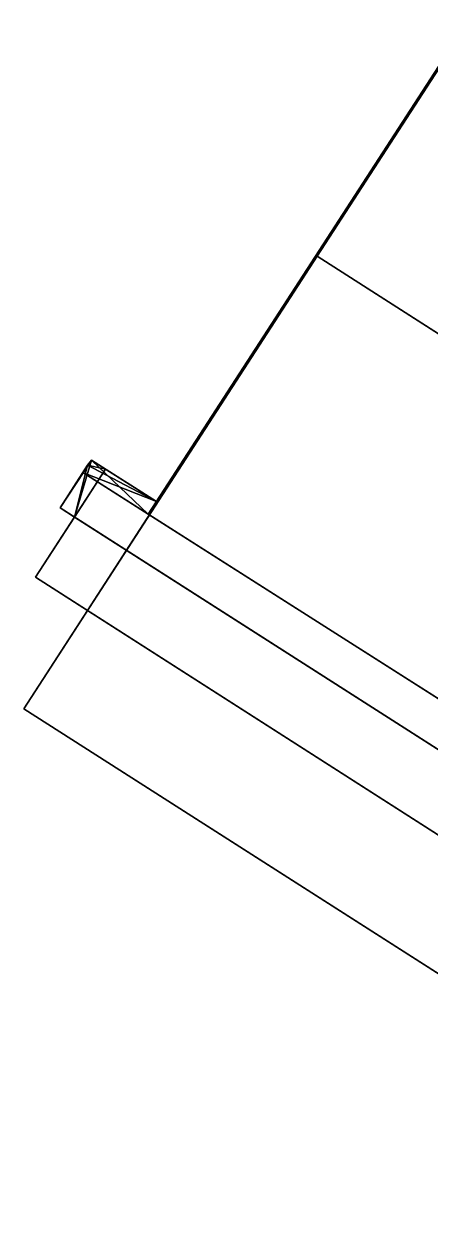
# Model space of a CAD drawing. Header units: metres. Extents: x -71 to 357, y -197 to 92.
# Drawn here: x 162.8 to 189.4, y -195.7 to -117.8 of the extents above; entities that cross this region are included whole.
import ezdxf

# ---------------------------------------------------------------- set-up
doc = ezdxf.new("R2010")
doc.units = ezdxf.units.M

msp = doc.modelspace()

# ---------------------------------------------------------------- linework, layer by layer
at = {"layer": 'Building Shading', "color": 195}
for points in [[(238.63082, -147.79762), (217.88704, -179.82224), (170.92064, -149.93382), (191.73287, -117.81552)], [(191.73287, -117.81552), (170.92064, -149.93382), (217.88704, -179.82224), (238.63082, -147.79762)], [(191.73287, -117.81552, 9), (171.45876, -149.10336, 9), (171.53653, -149.15304, 9), (191.81033, -117.86504, 9)], [(191.81033, -117.86504, 9), (171.53653, -149.15304, 9), (171.45876, -149.10336, 9), (191.73287, -117.81552, 9)], [(191.73287, -117.81552, 9), (191.73287, -117.81552), (171.45876, -149.10336), (171.45876, -149.10336, 9)], [(171.45876, -149.10336, 9), (171.45876, -149.10336), (191.73287, -117.81552), (191.73287, -117.81552, 9)], [(191.81033, -117.86504, 9), (181.98502, -133.02817, 9), (228.8692, -163.07228, 9), (238.7289, -147.86032, 9)], [(238.7289, -147.86032, 9), (228.8692, -163.07228, 9), (181.98502, -133.02817, 9), (191.81033, -117.86504, 9)], [(181.98502, -133.02817, 9), (162.77456, -162.67514, 9), (209.6023, -192.61237, 9), (228.77559, -163.0123, 9)], [(228.77559, -163.0123, 9), (209.6023, -192.61237, 9), (162.77456, -162.67514, 9), (181.98502, -133.02817, 9)], [(167.19851, -146.38205, 9), (166.09542, -150.11813, 9), (165.16109, -149.52084, 9)], [(167.19851, -146.38205, 9), (165.16109, -149.52084, 9), (166.94961, -146.7209, 9)], [(167.19851, -146.38205, 9), (168.13061, -146.97745, 9), (166.09542, -150.11813, 9)], [(167.19851, -146.38205), (166.94961, -146.7209), (166.63813, -147.20853)], [(167.19851, -146.38205), (166.63813, -147.20853), (170.92064, -149.93382)], [(171.45876, -149.10336), (166.94961, -146.7209), (167.19851, -146.38205)], [(166.94961, -146.7209, 9), (168.13061, -146.97745, 9), (167.19851, -146.38205, 9)], [(167.19851, -146.38205, 9), (167.19851, -146.38205), (166.94961, -146.7209), (166.94961, -146.7209, 9)], [(166.94961, -146.7209, 9), (166.94961, -146.7209), (167.19851, -146.38205), (167.19851, -146.38205, 9)], [(167.19851, -146.38205), (170.92064, -149.93382), (171.45876, -149.10336)], [(171.45876, -149.10336, 9), (171.45876, -149.10336), (167.19851, -146.38205), (167.19851, -146.38205, 9)], [(167.19851, -146.38205, 9), (167.19851, -146.38205), (171.45876, -149.10336), (171.45876, -149.10336, 9)], [(168.13061, -146.97745, 9), (163.54586, -154.05258, 9), (166.94961, -156.2319, 9), (171.53653, -149.15304, 9)], [(171.53653, -149.15304, 9), (166.94961, -156.2319, 9), (163.54586, -154.05258, 9), (168.13061, -146.97745, 9)], [(166.94961, -146.7209, 9), (165.16109, -149.52084, 9), (166.09542, -150.11813, 9)], [(166.94961, -146.7209, 9), (166.94961, -146.7209), (165.16109, -149.52084), (165.16109, -149.52084, 9)], [(165.16109, -149.52084, 9), (165.16109, -149.52084), (166.94961, -146.7209), (166.94961, -146.7209, 9)], [(222.73684, -182.90854), (221.17012, -185.32593), (165.16109, -149.52084), (166.63813, -147.20853)], [(166.63813, -147.20853), (165.16109, -149.52084), (221.17012, -185.32593), (222.73684, -182.90854)], [(166.94961, -146.7209, 9), (166.09542, -150.11813, 9), (168.13061, -146.97745, 9)], [(171.45876, -149.10336), (166.63813, -147.20853), (166.94961, -146.7209)], [(171.45876, -149.10336), (170.92064, -149.93382), (166.63813, -147.20853)], [(165.16109, -149.52084, 9), (165.16109, -149.52084), (166.09542, -150.11813), (166.09542, -150.11813, 9)], [(166.09542, -150.11813, 9), (166.09542, -150.11813), (165.16109, -149.52084), (165.16109, -149.52084, 9)], [(221.17012, -185.32593), (218.59513, -189.29904), (163.54586, -154.05258), (166.09542, -150.11813)], [(166.09542, -150.11813), (163.54586, -154.05258), (218.59513, -189.29904), (221.17012, -185.32593)], [(166.09542, -150.11813, 9), (166.09542, -150.11813), (163.54586, -154.05258), (163.54586, -154.05258, 9)], [(163.54586, -154.05258, 9), (163.54586, -154.05258), (166.09542, -150.11813), (166.09542, -150.11813, 9)], [(163.54586, -154.05258, 9), (163.54586, -154.05258), (166.94961, -156.2319), (166.94961, -156.2319, 9)], [(166.94961, -156.2319, 9), (166.94961, -156.2319), (163.54586, -154.05258), (163.54586, -154.05258, 9)], [(218.59513, -189.29904), (214.44234, -195.70663), (162.77456, -162.67514), (166.94961, -156.2319)], [(166.94961, -156.2319), (162.77456, -162.67514), (214.44234, -195.70663), (218.59513, -189.29904)], [(166.94961, -156.2319, 9), (166.94961, -156.2319), (162.77456, -162.67514), (162.77456, -162.67514, 9)], [(162.77456, -162.67514, 9), (162.77456, -162.67514), (166.94961, -156.2319), (166.94961, -156.2319, 9)], [(162.77456, -162.67514, 9), (162.77456, -162.67514), (214.44234, -195.70663), (214.44234, -195.70663, 9)], [(214.44234, -195.70663, 9), (214.44234, -195.70663), (162.77456, -162.67514), (162.77456, -162.67514, 9)]]:
    msp.add_3dface(points, dxfattribs=at)

doc.saveas('drawing.dxf')
